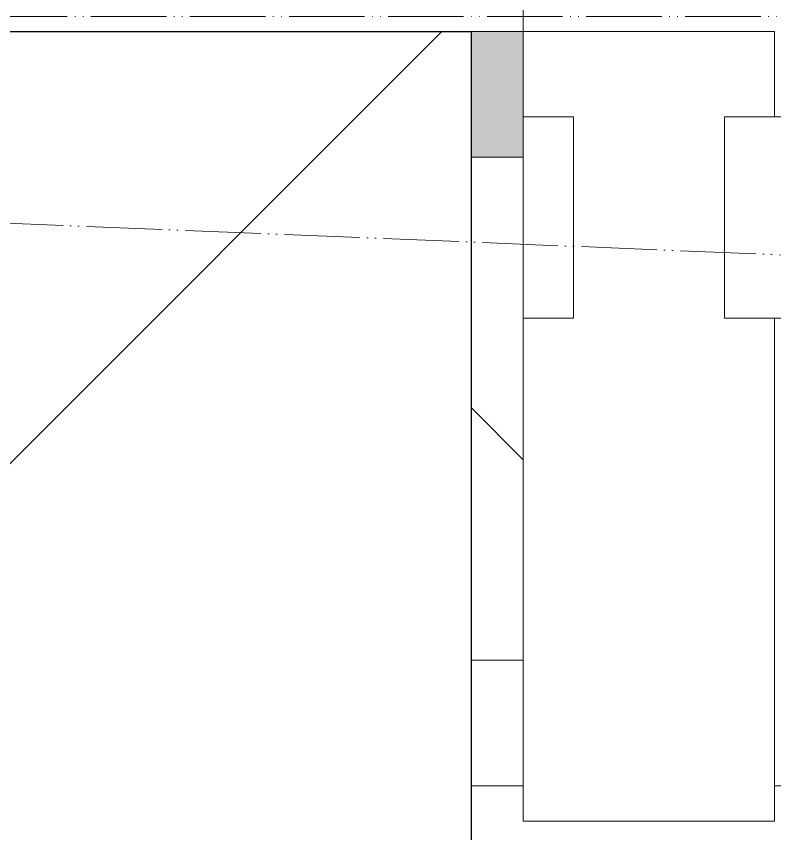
# Model space of a CAD drawing. Header units: millimetres. Extents: x -13069 to 207500, y -71366 to 56785.
# Drawn here: x 1009.1 to 1159.9, y 8432.5 to 8595 of the extents above; entities that cross this region are included whole.
import ezdxf

# ---------------------------------------------------------------- set-up
doc = ezdxf.new("R2010")
doc.units = ezdxf.units.MM
doc.linetypes.add('ADSK_Штрихпунктирная 2 точки_ш15 п1_5 п1_5 п1_5', pattern=[19.5, 15, -1.5, 0, -1.5, 0, -1.5])
for name, color, linetype, lineweight in [('Витраж', 7, 'Continuous', 9), ('Панели витража', 7, 'Continuous', 9), ('Стены внутренние', 7, 'Continuous', 18), ('Стены несущие', 7, 'Continuous', 30), ('Стены отделка', 7, 'Continuous', 30), ('Стены штриховка', 7, 'Continuous', 9)]:
    doc.layers.add(name, color=color, linetype=linetype, lineweight=lineweight)
doc.layers.add('Линии', color=7, linetype='Continuous', lineweight=9, true_color=0x00a600)

# ---------------------------------------------------------------- blocks, each defined once
blk = doc.blocks.new('Системная панель - Стекло - 40мм-6453638-План потолков 1-го этажа')
at = {"layer": 'Панели витража', "lineweight": 18}
for p, q in [((-435, -40), (-435, 0)), ((-435, 0), (435, 0)), ((435, -40), (-435, -40))]:
    blk.add_line(p, q, dxfattribs=at)
blk = doc.blocks.new('Прямоугольный импост - Импост структурный с накладкой - 160мм-6453643-План потолков 1-го этажа')
at = {"layer": 'Витраж', "lineweight": 18}
for p, q in [((-50, 40), (-50, 140)), ((-50, 140), (0, 140)), ((0, 140), (0, 40)), ((-40, 40), (-50, 40)), ((-40, 0), (-40, 40)), ((0, 40), (-10, 40)), ((-10, 40), (-10, 0)), ((-50, 0), (-40, 0)), ((-50, -17), (-50, 0)), ((-10, 0), (0, 0)), ((0, 0), (0, -17)), ((0, -17), (-50, -17))]:
    blk.add_line(p, q, dxfattribs=at)

msp = doc.modelspace()

# ---------------------------------------------------------------- hatches: boundary and pattern name
at = {"layer": 'Стены внутренние', "lineweight": 9}
h = msp.add_hatch(dxfattribs=at)
h.set_pattern_fill('FP_3', color=256, style=0, pattern_type=2)
h.set_pattern_definition([(45, (0, 0), (-381.66, 381.66), []), (45, (134.94, 0), (0, 763.322), []), (45, (-134.94, 0), (0, 763.322), [])])
h.paths.add_polyline_path([(999.568, 7525), (1099.568, 7525), (1099.568, 8592.011), (999.568, 8592.011), (999.568, 7644.32)])
at = {"layer": 'Стены внутренние'}
h = msp.add_hatch(color=256, dxfattribs=at)
h.paths.add_polyline_path([(1109.928, 8567.011), (1109.928, 8592.011), (1099.568, 8592.011), (1099.568, 8567.011)])
h.paths.add_polyline_path([(7142.405, 8567.011), (7142.504, 8592.011), (3769.928, 8592.011), (3769.928, 8567.011), (7138.134, 8567.011)])
at = {"layer": 'Стены внутренние', "lineweight": 9, "true_color": 0x0000ff}
h = msp.add_hatch(dxfattribs=at)
h.set_pattern_fill('FP_1', color=5, style=0, pattern_type=2)
h.set_pattern_definition([(45, (0, 0), (-70.7107, 70.7107), []), (135, (0, 0), (-70.7107, -70.7107), [])])
h.paths.add_polyline_path([(4905.398, 8467.011), (7152.505, 8467.011), (7152.505, 8567.011), (3769.928, 8567.011), (3769.928, 8467.011), (4468.029, 8467.011)])
h.paths.add_polyline_path([(1099.568, 8467.011), (1109.928, 8467.011), (1109.928, 8567.011), (1099.568, 8567.011), (1099.568, 8492.011)])

# ---------------------------------------------------------------- linework, layer by layer
at = {"layer": 'Линии', "color": 7, "linetype": 'ADSK_Штрихпунктирная 2 точки_ш15 п1_5 п1_5 п1_5'}
for q in [(7350.56, 8295), (7399.565, 8595)]:
    msp.add_line((-0.435, 8595), q, dxfattribs=at)
at = {"layer": 'Стены внутренние'}
msp.add_line((1159.928, 8442.011), (2009.928, 8442.011), dxfattribs=at)
at = {"layer": 'Стены несущие'}
for p, q in [((131.51, 8592.011), (1099.568, 8592.011)), ((1099.568, 8592.011), (1099.568, 7425))]:
    msp.add_line(p, q, dxfattribs=at)
at = {"layer": 'Стены отделка', "lineweight": 9}
for p, q in [((1109.928, 8604.011), (1109.928, 8442.011)), ((1109.928, 8442.011), (1099.568, 8442.011))]:
    msp.add_line(p, q, dxfattribs=at)
at = {"layer": 'Стены штриховка'}
for p, q in [((1099.568, 8592.011), (1109.928, 8592.011)), ((1109.928, 8567.011), (1099.568, 8567.011)), ((1109.928, 8467.011), (1099.568, 8467.011))]:
    msp.add_line(p, q, dxfattribs=at)

# ---------------------------------------------------------------- block references
at = {"layer": 'Витраж', "rotation": 180}
msp.add_blockref('Прямоугольный импост - Импост структурный с накладкой - 160мм-6453643-План потолков 1-го этажа', (1109.928, 8575.011), dxfattribs=at)
at = {"layer": 'Панели витража'}
msp.add_blockref('Системная панель - Стекло - 40мм-6453638-План потолков 1-го этажа', (1584.928, 8575.011), dxfattribs=at)

doc.saveas('drawing.dxf')
